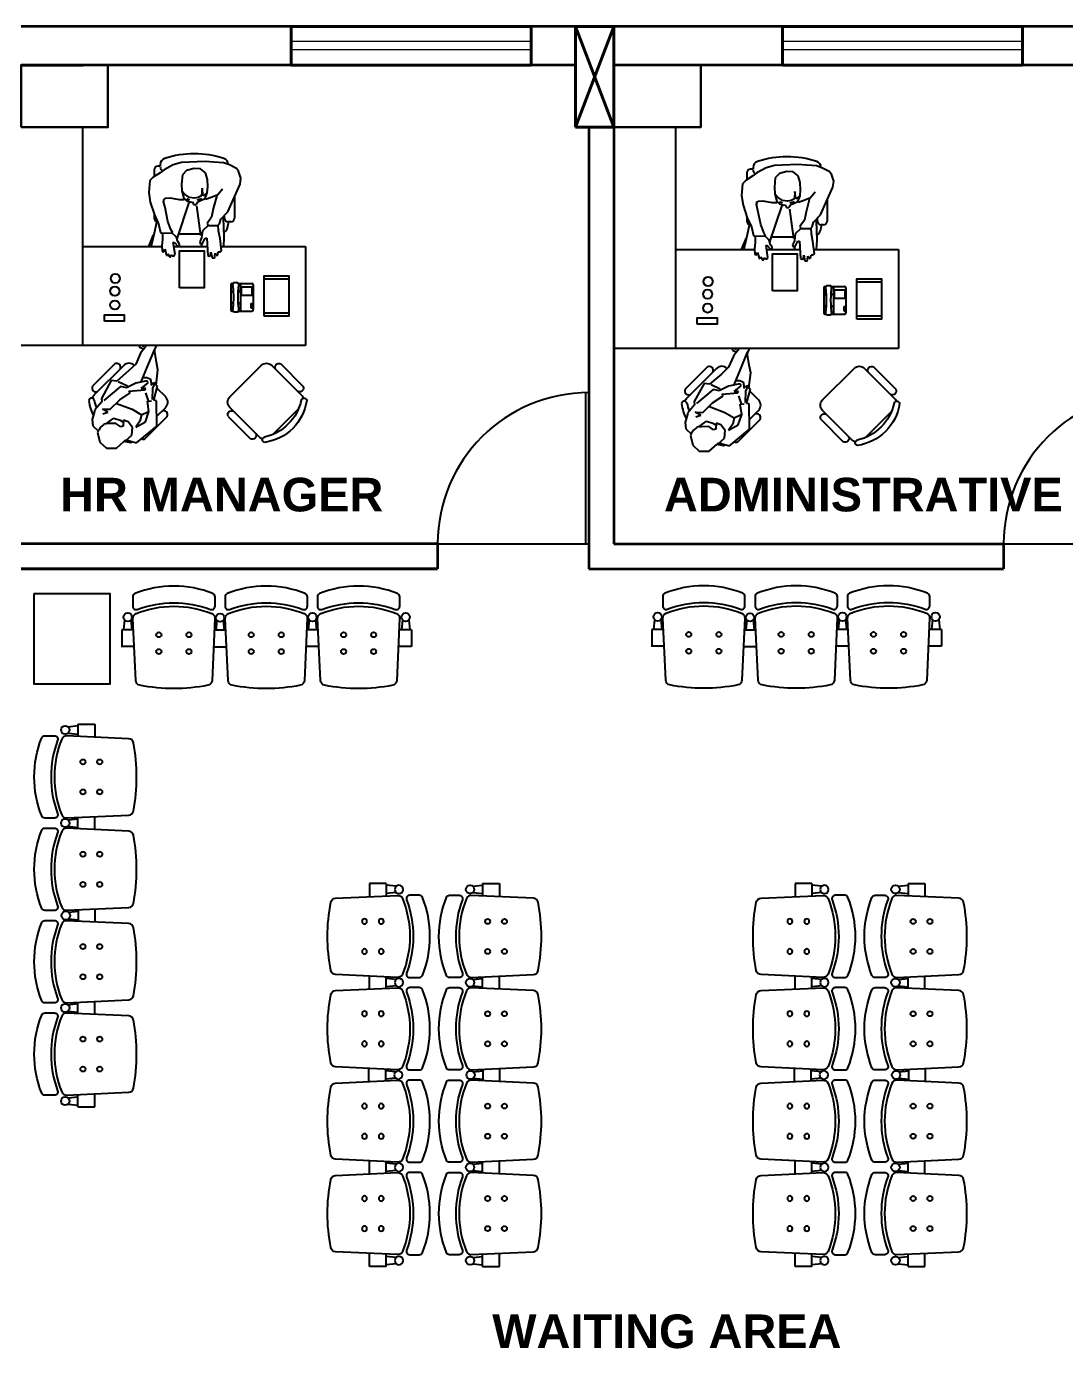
# Model space of a CAD drawing. Header units: inches. Extents: x -17070 to 527, y 504 to 2398.
# Drawn here: x -10631.91 to -10625.73, y 534.16 to 542.03 of the extents above; entities that cross this region are included whole.
import ezdxf

# ---------------------------------------------------------------- set-up
doc = ezdxf.new("R2010")
doc.units = ezdxf.units.IN
for name, color, linetype, lineweight in [('COL', 5, 'Continuous', 40), ('ELE-1', 105, 'Continuous', 40), ('section', 1, 'Continuous', 35), ('wall', 7, 'Continuous', 30), ('WIN', 4, 'Continuous', 20)]:
    doc.layers.add(name, color=color, linetype=linetype, lineweight=lineweight)
doc.layers.add('DOOR', color=5, linetype='Continuous')
doc.layers.add('elevation', color=7, linetype='Continuous')
doc.styles.add('ROMANC', font='arialbd.ttf', dxfattribs={"height": 0.35})

# ---------------------------------------------------------------- blocks, each defined once
blk = doc.blocks.new('sedia-07')
for p, q in [((7.63, 11.71), (-7.25, 11.71)), ((-14.81, -6.17), (-14.81, 6.58)), ((-11.81, 8.71), (-11.81, -8.29)), ((12.19, -8.29), (12.19, 8.71)), ((15.19, -6.17), (15.19, 6.58)), ((-8.81, -11.29), (9.19, -11.29))]:
    blk.add_line(p, q)
for centre, radius, start, end in [((-10.93, 11.05), 1.1, 143.3099, 302.0274), ((0.19, -4.29), 20, 53.1301, 126.8699), ((0.19, -6.47), 19.64, 57.5758, 122.4242), ((11.31, 11.05), 1.1, 237.9726, 36.6901), ((-13.31, 6.15), 1.56, 16.2602, 163.7398), ((-8.81, 8.71), 3, 152.4156, 180), ((9.19, 8.71), 3, 0, 27.5844), ((13.69, 6.15), 1.56, 16.2602, 163.7398), ((-13.31, -5.73), 1.56, 196.2602, 343.7398), ((-8.81, -8.29), 3, 180, 270), ((9.19, -8.29), 3, 270, 0), ((13.69, -5.73), 1.56, 196.2602, 343.7398)]:
    blk.add_arc(centre, radius, start, end)
blk = doc.blocks.new('S4-PROTO')
for p, q in [((-2.264, 0.1588), (-2.2702, 0.1)), ((-2.226, 0.1588), (-2.2198, 0.1)), ((-1.709, 0.1588), (-1.7152, 0.1)), ((-1.671, 0.1588), (-1.6648, 0.1)), ((-0.609, 0.1588), (-0.6152, 0.1)), ((-0.571, 0.1588), (-0.5648, 0.1)), ((-0.054, 0.1588), (-0.0602, 0.1)), ((-0.016, 0.1588), (-0.0098, 0.1)), ((-2.28, 0.1), (-2.206, 0.1)), ((-2.28, 0.1), (-2.28, 0)), ((-1.724, 0.1), (-1.656, 0.1)), ((-1.174, 0.0966), (-1.106, 0.0966)), ((-1.159, 0.1554), (-1.1652, 0.0966)), ((-1.121, 0.1554), (-1.1148, 0.0966)), ((-0.624, 0.1), (-0.556, 0.1)), ((0, 0.1), (-0.074, 0.1)), ((0, 0.1), (0, 0)), ((-2.28, 0), (-2.2014, 0)), ((-1.7286, 0), (-1.6514, 0)), ((-0.6286, 0), (-0.5514, 0)), ((0, 0), (-0.0786, 0)), ((-1.1786, -0.0034), (-1.1014, -0.0034))]:
    blk.add_line(p, q)
for points in [[(-1.72, 0.2718), (-1.72, 0.2395, -0.522832), (-1.747, 0.2208, 0.18), (-2.183, 0.2208, -0.522832), (-2.21, 0.2395), (-2.21, 0.2966, -0.306573), (-2.1974, 0.3152, -0.192782), (-1.7326, 0.3152, -0.306573), (-1.72, 0.2966), (-1.72, 0.2537)], [(-1.17, 0.2718), (-1.17, 0.2395, -0.522832), (-1.197, 0.2208, 0.18), (-1.633, 0.2208, -0.522832), (-1.66, 0.2395), (-1.66, 0.2966, -0.306573), (-1.6474, 0.3152, -0.192782), (-1.1826, 0.3152, -0.306573), (-1.17, 0.2966), (-1.17, 0.2537)], [(-0.62, 0.2718), (-0.62, 0.2395, -0.522832), (-0.647, 0.2208, 0.18), (-1.083, 0.2208, -0.522832), (-1.11, 0.2395), (-1.11, 0.2966, -0.306573), (-1.0974, 0.3152, -0.192782), (-0.6326, 0.3152, -0.306573), (-0.62, 0.2966), (-0.62, 0.2537)], [(-0.07, 0.2718), (-0.07, 0.2395, -0.522832), (-0.097, 0.2208, 0.18), (-0.533, 0.2208, -0.522832), (-0.56, 0.2395), (-0.56, 0.2966, -0.306573), (-0.5474, 0.3152, -0.192782), (-0.0826, 0.3152, -0.306573), (-0.07, 0.2966), (-0.07, 0.2537)]]:
    blk.add_lwpolyline(points, format="xyb")
for points in [[(-2.1922, -0.2025, 0.346546), (-2.1679, -0.2306, 0.095695), (-1.7621, -0.2306, 0.346546), (-1.7378, -0.2025), (-1.721, 0.1673, 0.318973), (-1.7398, 0.1965, 0.193005), (-2.1902, 0.1965, 0.318973), (-2.209, 0.1673)], [(-1.6422, -0.2025, 0.346546), (-1.6179, -0.2306, 0.095695), (-1.2121, -0.2306, 0.346546), (-1.1878, -0.2025), (-1.171, 0.1673, 0.318973), (-1.1898, 0.1965, 0.193005), (-1.6402, 0.1965, 0.318973), (-1.659, 0.1673)], [(-1.0922, -0.2025, 0.346546), (-1.0679, -0.2306, 0.095695), (-0.6621, -0.2306, 0.346546), (-0.6378, -0.2025), (-0.621, 0.1673, 0.318973), (-0.6398, 0.1965, 0.193005), (-1.0902, 0.1965, 0.318973), (-1.109, 0.1673)], [(-0.5422, -0.2025, 0.346546), (-0.5179, -0.2306, 0.095695), (-0.1121, -0.2306, 0.346546), (-0.0878, -0.2025), (-0.071, 0.1673, 0.318973), (-0.0898, 0.1965, 0.193005), (-0.5402, 0.1965, 0.318973), (-0.559, 0.1673)]]:
    blk.add_lwpolyline(points, format="xyb", close=True)
for centre, radius in [((-2.245, 0.175), 0.025), ((-1.69, 0.175), 0.025), ((-1.14, 0.1716), 0.025), ((-0.59, 0.175), 0.025), ((-0.035, 0.175), 0.025), ((-2.0546, 0.07), 0.015), ((-1.8754, 0.07), 0.015), ((-1.5046, 0.07), 0.015), ((-1.3254, 0.07), 0.015), ((-0.9546, 0.07), 0.015), ((-0.7754, 0.07), 0.015), ((-0.4046, 0.07), 0.015), ((-0.2254, 0.07), 0.015), ((-2.0546, -0.03), 0.015), ((-1.8754, -0.03), 0.015), ((-1.5046, -0.03), 0.015), ((-1.3254, -0.03), 0.015), ((-0.9546, -0.03), 0.015), ((-0.7754, -0.03), 0.015), ((-0.4046, -0.03), 0.015), ((-0.2254, -0.03), 0.015)]:
    blk.add_circle(centre, radius)

msp = doc.modelspace()

# ---------------------------------------------------------------- linework, layer by layer
for p, q in [((-10631.93833, 541.80297), (-10631.57021, 541.80297)), ((-10631.57021, 540.33921), (-10631.57021, 541.43297)), ((-10628.40833, 541.43297), (-10628.40833, 540.11559)), ((-10628.04021, 540.32124), (-10628.04021, 541.43297)), ((-10631.11146, 541.16179), (-10631.15178, 541.1359)), ((-10631.14687, 541.17903), (-10631.14687, 541.13905)), ((-10631.11006, 541.20111), (-10631.12478, 541.20111)), ((-10631.08692, 541.17976), (-10631.11146, 541.16179)), ((-10631.11006, 541.21181), (-10631.11006, 541.20111)), ((-10631.03258, 541.20832), (-10631.08692, 541.17976)), ((-10630.9835, 541.2232), (-10631.03258, 541.20832)), ((-10630.84326, 541.22924), (-10630.9835, 541.2232)), ((-10630.9537, 541.17625), (-10630.97824, 541.14993)), ((-10630.90812, 541.18677), (-10630.9537, 541.17625)), ((-10630.87131, 541.18502), (-10630.90812, 541.18677)), ((-10630.84151, 541.16221), (-10630.87131, 541.18502)), ((-10630.79067, 541.22496), (-10630.84326, 541.22924)), ((-10630.82924, 541.12186), (-10630.84151, 541.16221)), ((-10630.73283, 541.22011), (-10630.79067, 541.22496)), ((-10630.69723, 541.20814), (-10630.73283, 541.22011)), ((-10630.70512, 541.21181), (-10630.70512, 541.2108)), ((-10630.65633, 541.18711), (-10630.69723, 541.20814)), ((-10630.64393, 541.17227), (-10630.65633, 541.18711)), ((-10630.62941, 541.12888), (-10630.64393, 541.17227)), ((-10627.61687, 541.16106), (-10627.61687, 541.12108)), ((-10627.58006, 541.18314), (-10627.59478, 541.18314)), ((-10627.55692, 541.16179), (-10627.58146, 541.14382)), ((-10627.58006, 541.19384), (-10627.58006, 541.18314)), ((-10627.50258, 541.19034), (-10627.55692, 541.16179)), ((-10627.4535, 541.20523), (-10627.50258, 541.19034)), ((-10627.31326, 541.21126), (-10627.4535, 541.20523)), ((-10627.4237, 541.15828), (-10627.44824, 541.13196)), ((-10627.37812, 541.1688), (-10627.4237, 541.15828)), ((-10627.34131, 541.16705), (-10627.37812, 541.1688)), ((-10627.31151, 541.14424), (-10627.34131, 541.16705)), ((-10627.26067, 541.20699), (-10627.31326, 541.21126)), ((-10627.20283, 541.20214), (-10627.26067, 541.20699)), ((-10627.16723, 541.19017), (-10627.20283, 541.20214)), ((-10627.17512, 541.19384), (-10627.17512, 541.19282)), ((-10627.12633, 541.16914), (-10627.16723, 541.19017)), ((-10627.11393, 541.1543), (-10627.12633, 541.16914)), ((-10631.17281, 541.11484), (-10631.17807, 541.04467)), ((-10631.15178, 541.1359), (-10631.17281, 541.11484)), ((-10630.97824, 541.14993), (-10630.9835, 541.09379)), ((-10630.9835, 541.09379), (-10630.98094, 541.05421)), ((-10630.83027, 541.04178), (-10630.82749, 541.078)), ((-10630.82749, 541.078), (-10630.82924, 541.12186)), ((-10630.70829, 540.92888), (-10630.63466, 541.09379)), ((-10630.63466, 541.09379), (-10630.62941, 541.12888)), ((-10627.64281, 541.09687), (-10627.64807, 541.0267)), ((-10627.62178, 541.11792), (-10627.64281, 541.09687)), ((-10627.58146, 541.14382), (-10627.62178, 541.11792)), ((-10627.44824, 541.13196), (-10627.4535, 541.07582)), ((-10627.29924, 541.10389), (-10627.31151, 541.14424)), ((-10627.29749, 541.06003), (-10627.29924, 541.10389)), ((-10627.09941, 541.11091), (-10627.11393, 541.1543)), ((-10627.10466, 541.07582), (-10627.09941, 541.11091)), ((-10631.17807, 541.04467), (-10631.1693, 540.98677)), ((-10631.09042, 540.99028), (-10631.08692, 541.00607)), ((-10631.08797, 540.98046), (-10631.08797, 541.00133)), ((-10631.08692, 541.00607), (-10631.07815, 541.01133)), ((-10631.07815, 541.01133), (-10631.05186, 541.01309)), ((-10631.05186, 541.01309), (-10630.99752, 541.00256)), ((-10630.99752, 541.00256), (-10630.96772, 541.00256)), ((-10630.96099, 541.03174), (-10630.98094, 541.05421)), ((-10630.98094, 541.05421), (-10630.96947, 541.00782)), ((-10630.96947, 541.00782), (-10630.95194, 540.99554)), ((-10630.93581, 541.01554), (-10630.96099, 541.03174)), ((-10630.93527, 540.99808), (-10630.95253, 541.00672)), ((-10630.90524, 541.01014), (-10630.93581, 541.01554)), ((-10630.88365, 541.01374), (-10630.90524, 541.01014)), ((-10630.86333, 541.00672), (-10630.89067, 540.99952)), ((-10630.86396, 541.02542), (-10630.88365, 541.01374)), ((-10630.86956, 540.9973), (-10630.84326, 541.00782)), ((-10630.86104, 541.06914), (-10630.86396, 541.02542)), ((-10630.85488, 541.02454), (-10630.86104, 541.06914)), ((-10630.83027, 541.04178), (-10630.85488, 541.02454)), ((-10630.84326, 541.00782), (-10630.83027, 541.04178)), ((-10630.83976, 541.00432), (-10630.80119, 541.01835)), ((-10630.80119, 541.01835), (-10630.76789, 541.03239)), ((-10630.77314, 541.02712), (-10630.79418, 540.94642)), ((-10630.76789, 541.03239), (-10630.73984, 541.06572)), ((-10630.73984, 541.06572), (-10630.73984, 541.06572)), ((-10630.73984, 541.06572), (-10630.73984, 541.06572)), ((-10630.73984, 541.06572), (-10630.73984, 541.06572)), ((-10630.66831, 541.01843), (-10630.66831, 540.89189)), ((-10627.64807, 541.0267), (-10627.6393, 540.9688)), ((-10627.4535, 541.07582), (-10627.45094, 541.03624)), ((-10627.43099, 541.01377), (-10627.45094, 541.03624)), ((-10627.45094, 541.03624), (-10627.43947, 540.98985)), ((-10627.40581, 540.99757), (-10627.43099, 541.01377)), ((-10627.33396, 541.00744), (-10627.35365, 540.99577)), ((-10627.33104, 541.05117), (-10627.33396, 541.00744)), ((-10627.32488, 541.00657), (-10627.33104, 541.05117)), ((-10627.30027, 541.02381), (-10627.32488, 541.00657)), ((-10627.31326, 540.98985), (-10627.30027, 541.02381)), ((-10627.30976, 540.98634), (-10627.27119, 541.00038)), ((-10627.30027, 541.02381), (-10627.29749, 541.06003)), ((-10627.27119, 541.00038), (-10627.23789, 541.01441)), ((-10627.24314, 541.00915), (-10627.26418, 540.92845)), ((-10627.23789, 541.01441), (-10627.20984, 541.04775)), ((-10627.20984, 541.04775), (-10627.20984, 541.04775)), ((-10627.20984, 541.04775), (-10627.20984, 541.04775)), ((-10627.20984, 541.04775), (-10627.20984, 541.04775)), ((-10627.17829, 540.9109), (-10627.10466, 541.07582)), ((-10627.13831, 541.00045), (-10627.13831, 540.87392)), ((-10631.1693, 540.98677), (-10631.14476, 540.91133)), ((-10631.08166, 540.95519), (-10631.09042, 540.99028)), ((-10631.06413, 540.87098), (-10631.08166, 540.95519)), ((-10630.93967, 540.98502), (-10631.01154, 540.76922)), ((-10630.95194, 540.99554), (-10630.92565, 540.98677)), ((-10630.92565, 540.98677), (-10630.91864, 540.98853)), ((-10630.91864, 540.98853), (-10630.91163, 540.97274)), ((-10630.91163, 540.97274), (-10630.90111, 540.97098)), ((-10630.90111, 540.97098), (-10630.89059, 540.978)), ((-10630.8941, 540.96396), (-10630.86956, 540.78852)), ((-10630.89059, 540.978), (-10630.88708, 540.98853)), ((-10630.88708, 540.98853), (-10630.86956, 540.9973)), ((-10630.79418, 540.94642), (-10630.8047, 540.8973)), ((-10630.75036, 540.88501), (-10630.70829, 540.92888)), ((-10627.6393, 540.9688), (-10627.61476, 540.89336)), ((-10627.56042, 540.97231), (-10627.55692, 540.9881)), ((-10627.55166, 540.93722), (-10627.56042, 540.97231)), ((-10627.55797, 540.96249), (-10627.55797, 540.98336)), ((-10627.55692, 540.9881), (-10627.54815, 540.99336)), ((-10627.53413, 540.85301), (-10627.55166, 540.93722)), ((-10627.54815, 540.99336), (-10627.52186, 540.99512)), ((-10627.52186, 540.99512), (-10627.46752, 540.98459)), ((-10627.40967, 540.96705), (-10627.48154, 540.75125)), ((-10627.46752, 540.98459), (-10627.43772, 540.98459)), ((-10627.43947, 540.98985), (-10627.42194, 540.97757)), ((-10627.40527, 540.98011), (-10627.42253, 540.98875)), ((-10627.42194, 540.97757), (-10627.39565, 540.9688)), ((-10627.37524, 540.99217), (-10627.40581, 540.99757)), ((-10627.39565, 540.9688), (-10627.38864, 540.97055)), ((-10627.38864, 540.97055), (-10627.38163, 540.95476)), ((-10627.38163, 540.95476), (-10627.37111, 540.95301)), ((-10627.35365, 540.99577), (-10627.37524, 540.99217)), ((-10627.37111, 540.95301), (-10627.36059, 540.96003)), ((-10627.3641, 540.94599), (-10627.33956, 540.77055)), ((-10627.33333, 540.98875), (-10627.36067, 540.98155)), ((-10627.36059, 540.96003), (-10627.35708, 540.97055)), ((-10627.35708, 540.97055), (-10627.33956, 540.97933)), ((-10627.33956, 540.97933), (-10627.31326, 540.98985)), ((-10627.26418, 540.92845), (-10627.2747, 540.87932)), ((-10631.14687, 540.9178), (-10631.14687, 540.89189)), ((-10631.14476, 540.91133), (-10631.12022, 540.85694)), ((-10631.14476, 540.80431), (-10631.13074, 540.86747)), ((-10631.12022, 540.85694), (-10631.10795, 540.80607)), ((-10631.0466, 540.82361), (-10631.06413, 540.87098)), ((-10630.82573, 540.84817), (-10630.85904, 540.81659)), ((-10630.8047, 540.8973), (-10630.83099, 540.86045)), ((-10630.83099, 540.86045), (-10630.82573, 540.84817)), ((-10630.82573, 540.84817), (-10630.76789, 540.84817)), ((-10630.76789, 540.84817), (-10630.75737, 540.8587)), ((-10630.76263, 540.81659), (-10630.76503, 540.85103)), ((-10630.75737, 540.8587), (-10630.75036, 540.88501)), ((-10630.72932, 540.778), (-10630.73283, 540.89379)), ((-10630.72721, 540.89189), (-10630.72721, 540.90915)), ((-10630.70512, 540.8698), (-10630.70512, 540.85508)), ((-10630.6904, 540.8698), (-10630.70512, 540.8698)), ((-10627.61687, 540.89983), (-10627.61687, 540.87392)), ((-10627.61476, 540.89336), (-10627.59022, 540.83897)), ((-10627.61476, 540.78634), (-10627.60074, 540.8495)), ((-10627.5166, 540.80564), (-10627.53413, 540.85301)), ((-10627.2747, 540.87932), (-10627.30099, 540.84248)), ((-10627.30099, 540.84248), (-10627.29573, 540.8302)), ((-10627.23789, 540.8302), (-10627.22737, 540.84073)), ((-10627.22737, 540.84073), (-10627.22036, 540.86704)), ((-10627.22036, 540.86704), (-10627.17829, 540.9109)), ((-10627.19932, 540.76002), (-10627.20283, 540.87582)), ((-10627.19721, 540.87392), (-10627.19721, 540.89118)), ((-10627.17512, 540.85183), (-10627.17512, 540.83711)), ((-10627.1604, 540.85183), (-10627.17512, 540.85183)), ((-10631.15178, 540.79203), (-10631.18029, 540.72256)), ((-10631.16054, 540.73589), (-10631.14476, 540.80431)), ((-10631.10795, 540.80607), (-10631.09743, 540.80256)), ((-10631.09743, 540.76396), (-10631.10094, 540.72712)), ((-10631.09743, 540.80256), (-10631.03608, 540.80431)), ((-10631.09702, 540.80257), (-10631.09743, 540.76396)), ((-10631.03608, 540.80431), (-10631.0466, 540.82361)), ((-10631.01329, 540.778), (-10631.04101, 540.80417)), ((-10631.00628, 540.75168), (-10631.01329, 540.778)), ((-10630.87063, 540.79618), (-10631.00256, 540.79618)), ((-10630.8643, 540.77449), (-10630.87481, 540.74992)), ((-10630.85904, 540.81659), (-10630.8643, 540.77449)), ((-10630.86079, 540.73764), (-10630.84326, 540.77273)), ((-10630.84326, 540.77273), (-10630.83274, 540.77273)), ((-10630.83274, 540.77273), (-10630.82749, 540.66922)), ((-10630.75386, 540.77098), (-10630.76263, 540.81659)), ((-10630.7451, 540.69729), (-10630.75386, 540.77098)), ((-10630.73229, 540.72256), (-10630.72932, 540.778)), ((-10627.62178, 540.77406), (-10627.65029, 540.70458)), ((-10627.63054, 540.71792), (-10627.61476, 540.78634)), ((-10627.59022, 540.83897), (-10627.57795, 540.78809)), ((-10627.57795, 540.78809), (-10627.56743, 540.78459)), ((-10627.56743, 540.78459), (-10627.50608, 540.78634)), ((-10627.56702, 540.7846), (-10627.56743, 540.74599)), ((-10627.50608, 540.78634), (-10627.5166, 540.80564)), ((-10627.48329, 540.76002), (-10627.51101, 540.7862)), ((-10627.34063, 540.77821), (-10627.47256, 540.77821)), ((-10627.32904, 540.79862), (-10627.3343, 540.75652)), ((-10627.29573, 540.8302), (-10627.32904, 540.79862)), ((-10627.29573, 540.8302), (-10627.23789, 540.8302)), ((-10627.23263, 540.79862), (-10627.23503, 540.83306)), ((-10627.22386, 540.75301), (-10627.23263, 540.79862)), ((-10631.57021, 540.13356), (-10631.57021, 540.72256)), ((-10631.57021, 540.72256), (-10631.1007, 540.72256)), ((-10631.16221, 540.72256), (-10631.16054, 540.73589)), ((-10631.10094, 540.72712), (-10631.09919, 540.69378)), ((-10631.09919, 540.69378), (-10631.08867, 540.69027)), ((-10631.08867, 540.69027), (-10631.08341, 540.70606)), ((-10631.08341, 540.70606), (-10631.07289, 540.67098)), ((-10631.03258, 540.74642), (-10631.02732, 540.74817)), ((-10631.02206, 540.67624), (-10631.03258, 540.74642)), ((-10631.029, 540.72256), (-10630.83019, 540.72256)), ((-10631.02732, 540.74817), (-10631.00278, 540.72185)), ((-10630.99577, 540.73589), (-10631.00628, 540.75168)), ((-10631.00278, 540.72185), (-10630.99577, 540.72536)), ((-10630.99577, 540.72536), (-10630.99577, 540.73589)), ((-10630.87481, 540.74992), (-10630.86956, 540.73764)), ((-10630.86956, 540.73764), (-10630.86079, 540.73764)), ((-10630.8643, 540.73589), (-10630.86388, 540.72256)), ((-10630.80996, 540.66747), (-10630.8082, 540.68852)), ((-10630.8082, 540.68852), (-10630.80119, 540.65519)), ((-10630.78542, 540.6622), (-10630.78366, 540.68326)), ((-10630.78366, 540.68326), (-10630.77665, 540.67098)), ((-10630.76789, 540.67098), (-10630.76438, 540.69203)), ((-10630.76438, 540.69203), (-10630.75562, 540.69027)), ((-10630.75562, 540.69027), (-10630.7451, 540.69729)), ((-10630.7481, 540.72256), (-10630.24497, 540.72256)), ((-10630.24497, 540.72256), (-10630.24497, 540.13356)), ((-10628.04021, 540.11559), (-10628.04021, 540.70458)), ((-10628.04021, 540.70458), (-10627.5707, 540.70458)), ((-10627.63221, 540.70458), (-10627.63054, 540.71792)), ((-10627.56743, 540.74599), (-10627.57094, 540.70915)), ((-10627.57094, 540.70915), (-10627.56919, 540.67581)), ((-10627.55867, 540.6723), (-10627.55341, 540.68809)), ((-10627.55341, 540.68809), (-10627.54289, 540.653)), ((-10627.50258, 540.72844), (-10627.49732, 540.7302)), ((-10627.49206, 540.65827), (-10627.50258, 540.72844)), ((-10627.499, 540.70458), (-10627.30019, 540.70458)), ((-10627.49732, 540.7302), (-10627.47278, 540.70388)), ((-10627.47628, 540.73371), (-10627.48329, 540.76002)), ((-10627.46577, 540.71792), (-10627.47628, 540.73371)), ((-10627.47278, 540.70388), (-10627.46577, 540.70739)), ((-10627.46577, 540.70739), (-10627.46577, 540.71792)), ((-10627.3343, 540.75652), (-10627.34481, 540.73195)), ((-10627.34481, 540.73195), (-10627.33956, 540.71967)), ((-10627.33956, 540.71967), (-10627.33079, 540.71967)), ((-10627.3343, 540.71792), (-10627.33388, 540.70458)), ((-10627.33079, 540.71967), (-10627.31326, 540.75476)), ((-10627.31326, 540.75476), (-10627.30274, 540.75476)), ((-10627.30274, 540.75476), (-10627.29749, 540.65125)), ((-10627.2151, 540.67932), (-10627.22386, 540.75301)), ((-10627.2181, 540.70458), (-10626.71497, 540.70458)), ((-10627.20229, 540.70458), (-10627.19932, 540.76002)), ((-10626.71497, 540.70458), (-10626.71497, 540.11559)), ((-10631.07289, 540.67098), (-10631.06764, 540.66922)), ((-10631.06764, 540.66922), (-10631.06413, 540.67975)), ((-10631.06413, 540.67975), (-10631.05536, 540.66045)), ((-10631.05536, 540.66045), (-10631.0466, 540.66045)), ((-10631.0466, 540.66045), (-10631.04485, 540.67273)), ((-10631.04485, 540.67273), (-10631.03258, 540.66396)), ((-10631.03258, 540.66396), (-10631.02206, 540.67624)), ((-10630.82749, 540.66922), (-10630.81872, 540.66571)), ((-10630.81872, 540.66571), (-10630.80996, 540.66747)), ((-10630.80119, 540.65519), (-10630.78717, 540.65343)), ((-10630.78717, 540.65343), (-10630.78542, 540.6622)), ((-10630.77665, 540.67098), (-10630.76789, 540.67098)), ((-10627.56919, 540.67581), (-10627.55867, 540.6723)), ((-10627.54289, 540.653), (-10627.53764, 540.65125)), ((-10627.53764, 540.65125), (-10627.53413, 540.66178)), ((-10627.53413, 540.66178), (-10627.52536, 540.64248)), ((-10627.52536, 540.64248), (-10627.5166, 540.64248)), ((-10627.5166, 540.64248), (-10627.51485, 540.65476)), ((-10627.51485, 540.65476), (-10627.50258, 540.64599)), ((-10627.50258, 540.64599), (-10627.49206, 540.65827)), ((-10627.29749, 540.65125), (-10627.28872, 540.64774)), ((-10627.28872, 540.64774), (-10627.27996, 540.6495)), ((-10627.27996, 540.6495), (-10627.2782, 540.67055)), ((-10627.2782, 540.67055), (-10627.27119, 540.63721)), ((-10627.27119, 540.63721), (-10627.25717, 540.63546)), ((-10627.25717, 540.63546), (-10627.25542, 540.64423)), ((-10627.25542, 540.64423), (-10627.25366, 540.66529)), ((-10627.25366, 540.66529), (-10627.24665, 540.653)), ((-10627.24665, 540.653), (-10627.23789, 540.653)), ((-10627.23789, 540.653), (-10627.23438, 540.67406)), ((-10627.23438, 540.67406), (-10627.22562, 540.6723)), ((-10627.22562, 540.6723), (-10627.2151, 540.67932)), ((-10630.68944, 540.49512), (-10630.68944, 540.34603)), ((-10630.68116, 540.5034), (-10630.67683, 540.5034)), ((-10630.6795, 540.45371), (-10630.67341, 540.45371)), ((-10630.64749, 540.45371), (-10630.6414, 540.45371)), ((-10630.64485, 540.5034), (-10630.5652, 540.5034)), ((-10630.63146, 540.49512), (-10630.63146, 540.34603)), ((-10630.62608, 540.48269), (-10630.5623, 540.48269)), ((-10630.62608, 540.433), (-10630.62608, 540.48269)), ((-10630.5623, 540.433), (-10630.5623, 540.48269)), ((-10630.55692, 540.49512), (-10630.55692, 540.34603)), ((-10627.15944, 540.47715), (-10627.15944, 540.32806)), ((-10627.15116, 540.48543), (-10627.14683, 540.48543)), ((-10627.11485, 540.48543), (-10627.0352, 540.48543)), ((-10627.10146, 540.47715), (-10627.10146, 540.32806)), ((-10627.09608, 540.46472), (-10627.0323, 540.46472)), ((-10627.09608, 540.41503), (-10627.09608, 540.46472)), ((-10627.0323, 540.41503), (-10627.0323, 540.46472)), ((-10627.02692, 540.47715), (-10627.02692, 540.32806)), ((-10630.6795, 540.38744), (-10630.67341, 540.38744)), ((-10630.64749, 540.38744), (-10630.6414, 540.38744)), ((-10630.62608, 540.433), (-10630.5623, 540.433)), ((-10630.57058, 540.3833), (-10630.5623, 540.3833)), ((-10630.57058, 540.3833), (-10630.57058, 540.35845)), ((-10630.5623, 540.3833), (-10630.5623, 540.35845)), ((-10627.1495, 540.43573), (-10627.14341, 540.43573)), ((-10627.1495, 540.36947), (-10627.14341, 540.36947)), ((-10627.11749, 540.43573), (-10627.1114, 540.43573)), ((-10627.11749, 540.36947), (-10627.1114, 540.36947)), ((-10627.09608, 540.41503), (-10627.0323, 540.41503)), ((-10630.68116, 540.33775), (-10630.67695, 540.33775)), ((-10630.64485, 540.33775), (-10630.5652, 540.33775)), ((-10630.57058, 540.35845), (-10630.5623, 540.35845)), ((-10627.15116, 540.31978), (-10627.14695, 540.31978)), ((-10627.11485, 540.31978), (-10627.0352, 540.31978)), ((-10627.04058, 540.36533), (-10627.0323, 540.36533)), ((-10627.04058, 540.36533), (-10627.04058, 540.34048)), ((-10627.04058, 540.34048), (-10627.0323, 540.34048)), ((-10627.0323, 540.36533), (-10627.0323, 540.34048)), ((-10630.24497, 540.13356), (-10631.93833, 540.13356)), ((-10631.23749, 540.13356), (-10631.22972, 540.12244)), ((-10631.21242, 540.12512), (-10631.21047, 540.13356)), ((-10631.20827, 540.11416), (-10631.19341, 540.13356)), ((-10631.14197, 540.11221), (-10631.12995, 540.13356)), ((-10631.22752, 540.08858), (-10631.25626, 540.02183)), ((-10631.22972, 540.12244), (-10631.20827, 540.11416)), ((-10631.20827, 540.11416), (-10631.22752, 540.08858)), ((-10631.18581, 540.00892), (-10631.14266, 540.1124)), ((-10631.14245, 540.09564), (-10631.14197, 540.11221)), ((-10631.13341, 540.03353), (-10631.14245, 540.09564)), ((-10626.71497, 540.11559), (-10628.40833, 540.11559)), ((-10627.69752, 540.07061), (-10627.72626, 540.00386)), ((-10627.70749, 540.11559), (-10627.69972, 540.10447)), ((-10627.69972, 540.10447), (-10627.67827, 540.09619)), ((-10627.67827, 540.09619), (-10627.69752, 540.07061)), ((-10627.68242, 540.10715), (-10627.68047, 540.11559)), ((-10627.67827, 540.09619), (-10627.66341, 540.11559)), ((-10627.65581, 539.99095), (-10627.61266, 540.09442)), ((-10627.61245, 540.07767), (-10627.61197, 540.09424)), ((-10627.60341, 540.01556), (-10627.61245, 540.07767)), ((-10627.61197, 540.09424), (-10627.59995, 540.11559)), ((-10631.38102, 540.02379), (-10631.51377, 539.89104)), ((-10631.32766, 540.01468), (-10631.50466, 539.83767)), ((-10631.2989, 539.98164), (-10631.36957, 539.92122)), ((-10631.25626, 540.02183), (-10631.2989, 539.98164)), ((-10631.26454, 540.01403), (-10631.26518, 540.01468)), ((-10631.22356, 539.91757), (-10631.18581, 540.00892)), ((-10631.13483, 539.89711), (-10631.12389, 539.98798)), ((-10631.12389, 539.98798), (-10631.13341, 540.03353)), ((-10627.85102, 540.00582), (-10627.98377, 539.87307)), ((-10627.79766, 539.99671), (-10627.97466, 539.8197)), ((-10627.72626, 540.00386), (-10627.7689, 539.96367)), ((-10627.73454, 539.99606), (-10627.73518, 539.99671)), ((-10627.69356, 539.8996), (-10627.65581, 539.99095)), ((-10627.59389, 539.97), (-10627.60341, 540.01556)), ((-10631.40199, 539.92537), (-10631.45997, 539.81867)), ((-10631.36957, 539.92122), (-10631.40199, 539.92537)), ((-10631.36006, 539.91903), (-10631.30594, 539.89321)), ((-10631.25573, 539.90832), (-10631.31203, 539.88128)), ((-10631.18895, 539.92293), (-10631.25573, 539.90832)), ((-10631.22282, 539.87738), (-10631.18164, 539.91124)), ((-10631.20748, 539.94388), (-10631.19091, 539.9434)), ((-10631.19091, 539.9434), (-10631.16946, 539.93511)), ((-10631.18164, 539.91124), (-10631.18895, 539.92293)), ((-10631.16946, 539.93511), (-10631.16433, 539.91392)), ((-10631.16433, 539.91392), (-10631.16481, 539.89736)), ((-10631.16481, 539.89736), (-10631.14775, 539.91343)), ((-10631.14142, 539.91197), (-10631.15579, 539.8786)), ((-10631.14775, 539.91343), (-10631.14142, 539.91197)), ((-10631.12605, 539.89175), (-10631.13483, 539.89711)), ((-10627.87199, 539.90739), (-10627.92997, 539.8007)), ((-10627.83957, 539.90325), (-10627.87199, 539.90739)), ((-10627.7689, 539.96367), (-10627.83957, 539.90325)), ((-10627.83006, 539.90106), (-10627.77594, 539.87524)), ((-10627.65895, 539.90496), (-10627.72573, 539.89034)), ((-10627.67748, 539.92591), (-10627.66091, 539.92542)), ((-10627.66091, 539.92542), (-10627.63946, 539.91714)), ((-10627.65164, 539.89327), (-10627.65895, 539.90496)), ((-10627.63946, 539.91714), (-10627.63433, 539.89595)), ((-10627.60483, 539.87914), (-10627.59389, 539.97)), ((-10631.45997, 539.81867), (-10631.45801, 539.79821)), ((-10631.34689, 539.88931), (-10631.44631, 539.80551)), ((-10631.35174, 539.81039), (-10631.28862, 539.85253)), ((-10631.31203, 539.88128), (-10631.34689, 539.88931)), ((-10631.29667, 539.86106), (-10631.20137, 539.8691)), ((-10631.28862, 539.85253), (-10631.29667, 539.86106)), ((-10631.19601, 539.87787), (-10631.22282, 539.87738)), ((-10631.20137, 539.8691), (-10631.19601, 539.87787)), ((-10631.17965, 539.80406), (-10631.19551, 539.85107)), ((-10631.15579, 539.8786), (-10631.15772, 539.81234)), ((-10631.14894, 539.80698), (-10631.12605, 539.89175)), ((-10631.07777, 539.82726), (-10631.1295, 539.87899)), ((-10627.81689, 539.87134), (-10627.91631, 539.78754)), ((-10627.82174, 539.79242), (-10627.75862, 539.83456)), ((-10627.78203, 539.8633), (-10627.81689, 539.87134)), ((-10627.72573, 539.89034), (-10627.78203, 539.8633)), ((-10627.76667, 539.84309), (-10627.67137, 539.85113)), ((-10627.75862, 539.83456), (-10627.76667, 539.84309)), ((-10627.69282, 539.85941), (-10627.65164, 539.89327)), ((-10627.66601, 539.8599), (-10627.69282, 539.85941)), ((-10627.67137, 539.85113), (-10627.66601, 539.8599)), ((-10627.64965, 539.78609), (-10627.66551, 539.8331)), ((-10627.63433, 539.89595), (-10627.63481, 539.87938)), ((-10627.63481, 539.87938), (-10627.61775, 539.89546)), ((-10627.62579, 539.86063), (-10627.62772, 539.79437)), ((-10627.61142, 539.894), (-10627.62579, 539.86063)), ((-10627.61894, 539.78901), (-10627.59605, 539.87378)), ((-10627.61775, 539.89546), (-10627.61142, 539.894)), ((-10627.59605, 539.87378), (-10627.60483, 539.87914)), ((-10627.54777, 539.80929), (-10627.5995, 539.86102)), ((-10631.49895, 539.74833), (-10631.51526, 539.69206)), ((-10631.45801, 539.79821), (-10631.49895, 539.75095)), ((-10631.42216, 539.73658), (-10631.45483, 539.75412)), ((-10631.45483, 539.75412), (-10631.40827, 539.75339)), ((-10631.40827, 539.75339), (-10631.35174, 539.81039)), ((-10631.37026, 539.78798), (-10631.27811, 539.75339)), ((-10631.27811, 539.75339), (-10631.22228, 539.7205)), ((-10631.22228, 539.7205), (-10631.18085, 539.74097)), ((-10631.19862, 539.67836), (-10631.17768, 539.74024)), ((-10631.18672, 539.80235), (-10631.16307, 539.80357)), ((-10631.17768, 539.74024), (-10631.18672, 539.80235)), ((-10631.13309, 539.80333), (-10631.14894, 539.80698)), ((-10631.13109, 539.65279), (-10631.13309, 539.80333)), ((-10631.13186, 539.71069), (-10631.07777, 539.76479)), ((-10627.92801, 539.78024), (-10627.96895, 539.73298)), ((-10627.92997, 539.8007), (-10627.92801, 539.78024)), ((-10627.87827, 539.73541), (-10627.82174, 539.79242)), ((-10627.84026, 539.77001), (-10627.74811, 539.73542)), ((-10627.65672, 539.78438), (-10627.63307, 539.7856)), ((-10627.64768, 539.72226), (-10627.65672, 539.78438)), ((-10627.60309, 539.78536), (-10627.61894, 539.78901)), ((-10627.60109, 539.63481), (-10627.60309, 539.78536)), ((-10627.60186, 539.69272), (-10627.54777, 539.74682)), ((-10631.51526, 539.69206), (-10631.51062, 539.6543)), ((-10631.44529, 539.66259), (-10631.46552, 539.64724)), ((-10631.45116, 539.72659), (-10631.42216, 539.73658)), ((-10631.41458, 539.66813), (-10631.44529, 539.6652)), ((-10631.43116, 539.66861), (-10631.3868, 539.70174)), ((-10631.37436, 539.66886), (-10631.41458, 539.66813)), ((-10631.3868, 539.70174), (-10631.34951, 539.68981)), ((-10631.34559, 539.64888), (-10631.37436, 539.66886)), ((-10631.34951, 539.68981), (-10631.33195, 539.67909)), ((-10631.32976, 539.68859), (-10631.33146, 539.65229)), ((-10631.30197, 539.67885), (-10631.32976, 539.68859)), ((-10631.27612, 539.64621), (-10631.30197, 539.67885)), ((-10631.23104, 539.6825), (-10631.25565, 539.64815)), ((-10631.25565, 539.64815), (-10631.19862, 539.67836)), ((-10631.22228, 539.7205), (-10631.23104, 539.6825)), ((-10631.06866, 539.71143), (-10631.20141, 539.57867)), ((-10627.96895, 539.73036), (-10627.98526, 539.67409)), ((-10627.98526, 539.67409), (-10627.98062, 539.63633)), ((-10627.89216, 539.71861), (-10627.92483, 539.73614)), ((-10627.92483, 539.73614), (-10627.87827, 539.73541)), ((-10627.92116, 539.70862), (-10627.89216, 539.71861)), ((-10627.90116, 539.65064), (-10627.8568, 539.68377)), ((-10627.8568, 539.68377), (-10627.81951, 539.67184)), ((-10627.81951, 539.67184), (-10627.80195, 539.66112)), ((-10627.79976, 539.67062), (-10627.80146, 539.63432)), ((-10627.77197, 539.66088), (-10627.79976, 539.67062)), ((-10627.74612, 539.62823), (-10627.77197, 539.66088)), ((-10627.74811, 539.73542), (-10627.69228, 539.70253)), ((-10627.70104, 539.66453), (-10627.72565, 539.63018)), ((-10627.72565, 539.63018), (-10627.66862, 539.66039)), ((-10627.69228, 539.70253), (-10627.70104, 539.66453)), ((-10627.69228, 539.70253), (-10627.65085, 539.723)), ((-10627.53866, 539.69346), (-10627.67141, 539.5607)), ((-10627.66862, 539.66039), (-10627.64768, 539.72226)), ((-10631.51062, 539.6543), (-10631.4777, 539.62337)), ((-10631.4777, 539.62337), (-10631.48306, 539.6146)), ((-10631.48306, 539.6146), (-10631.46939, 539.55808)), ((-10631.46552, 539.64724), (-10631.47624, 539.6297)), ((-10631.33146, 539.65229), (-10631.34559, 539.64888)), ((-10631.31802, 539.56582), (-10631.28001, 539.60041)), ((-10631.28001, 539.60041), (-10631.27612, 539.64621)), ((-10631.25074, 539.55364), (-10631.13109, 539.65279)), ((-10627.98062, 539.63633), (-10627.9477, 539.60539)), ((-10627.9477, 539.60539), (-10627.95306, 539.59663)), ((-10627.95306, 539.59663), (-10627.93939, 539.54011)), ((-10627.93552, 539.62927), (-10627.94624, 539.61173)), ((-10627.91529, 539.64461), (-10627.93552, 539.62927)), ((-10627.88458, 539.65016), (-10627.91529, 539.64723)), ((-10627.84436, 539.65089), (-10627.88458, 539.65016)), ((-10627.81559, 539.63091), (-10627.84436, 539.65089)), ((-10627.80146, 539.63432), (-10627.81559, 539.63091)), ((-10627.78802, 539.54785), (-10627.75001, 539.58244)), ((-10627.75001, 539.58244), (-10627.74612, 539.62823)), ((-10627.72074, 539.53567), (-10627.60109, 539.63481)), ((-10631.46939, 539.55808), (-10631.43087, 539.52252)), ((-10631.43087, 539.52252), (-10631.3709, 539.52203)), ((-10631.3709, 539.52203), (-10631.32436, 539.56466)), ((-10631.32436, 539.56728), (-10631.30705, 539.56996)), ((-10631.30705, 539.56996), (-10631.25074, 539.55364)), ((-10627.93939, 539.54011), (-10627.90087, 539.50455)), ((-10627.90087, 539.50455), (-10627.8409, 539.50406)), ((-10627.8409, 539.50406), (-10627.79436, 539.54669)), ((-10627.79436, 539.54931), (-10627.77705, 539.55199)), ((-10627.77705, 539.55199), (-10627.72074, 539.53567)), ((-10631.323, 538.49988), (-10631.32913, 538.44108)), ((-10631.28491, 538.49988), (-10631.27878, 538.44108)), ((-10630.773, 538.49647), (-10630.77913, 538.43767)), ((-10630.73491, 538.49647), (-10630.72878, 538.43767)), ((-10630.223, 538.49988), (-10630.22913, 538.44108)), ((-10630.18491, 538.49988), (-10630.17878, 538.44108)), ((-10629.668, 538.49988), (-10629.67413, 538.44108)), ((-10629.62991, 538.49988), (-10629.62378, 538.44108)), ((-10628.16737, 538.50177), (-10628.17351, 538.44297)), ((-10628.12929, 538.50177), (-10628.12316, 538.44297)), ((-10627.61737, 538.49837), (-10627.62351, 538.43957)), ((-10627.57929, 538.49837), (-10627.57316, 538.43957)), ((-10627.06737, 538.50177), (-10627.07351, 538.44297)), ((-10627.02929, 538.50177), (-10627.02316, 538.44297)), ((-10626.51237, 538.50177), (-10626.51851, 538.44297)), ((-10626.47429, 538.50177), (-10626.46816, 538.44297)), ((-10631.26993, 538.44108), (-10631.33798, 538.44108)), ((-10630.71993, 538.43767), (-10630.78798, 538.43767)), ((-10630.16993, 538.44108), (-10630.23798, 538.44108)), ((-10629.61395, 538.44108), (-10629.68798, 538.44108)), ((-10629.61395, 538.44108), (-10629.61395, 538.34108)), ((-10628.11431, 538.44297), (-10628.18236, 538.44297)), ((-10627.56431, 538.43957), (-10627.63236, 538.43957)), ((-10627.01431, 538.44297), (-10627.08236, 538.44297)), ((-10626.45833, 538.44297), (-10626.53236, 538.44297)), ((-10626.45833, 538.44297), (-10626.45833, 538.34297)), ((-10631.26536, 538.34108), (-10631.34254, 538.34108)), ((-10630.71536, 538.33767), (-10630.79254, 538.33767)), ((-10630.16536, 538.34108), (-10630.24254, 538.34108)), ((-10629.61395, 538.34108), (-10629.69254, 538.34108)), ((-10628.10974, 538.34297), (-10628.18692, 538.34297)), ((-10627.55974, 538.33957), (-10627.63692, 538.33957)), ((-10627.00974, 538.34297), (-10627.08692, 538.34297)), ((-10626.45833, 538.34297), (-10626.53692, 538.34297))]:
    msp.add_line(p, q)
for points in [[(-10630.99539, 540.47631), (-10630.99539, 540.69718), (-10630.84814, 540.69718), (-10630.84814, 540.47631)], [(-10627.46539, 540.45834), (-10627.46539, 540.67921), (-10627.31814, 540.67921), (-10627.31814, 540.45834)], [(-10630.49215, 540.32691), (-10630.49215, 540.54778), (-10630.3449, 540.54778), (-10630.3449, 540.32691)], [(-10630.49215, 540.30875), (-10630.49215, 540.52962), (-10630.3449, 540.52962), (-10630.3449, 540.30875)], [(-10626.96215, 540.30894), (-10626.96215, 540.52981), (-10626.8149, 540.52981), (-10626.8149, 540.30894)], [(-10626.96215, 540.29077), (-10626.96215, 540.51165), (-10626.8149, 540.51165), (-10626.8149, 540.29077)], [(-10631.44291, 540.27859), (-10631.44291, 540.31684), (-10631.32401, 540.31684), (-10631.32401, 540.27859)], [(-10627.91291, 540.26062), (-10627.91291, 540.29887), (-10627.79401, 540.29887), (-10627.79401, 540.26062)]]:
    msp.add_lwpolyline(points, close=True)
for points in [[(-10631.27395, 538.61284), (-10631.27395, 538.58058, 0.5228315), (-10631.24698, 538.56183, -0.18), (-10630.81093, 538.56183, 0.5228315), (-10630.78395, 538.58058), (-10630.78395, 538.6377, 0.3065734), (-10630.79652, 538.65627, 0.1927815), (-10631.26139, 538.65627, 0.3065734), (-10631.27395, 538.6377), (-10631.27395, 538.5948)], [(-10630.72395, 538.61284), (-10630.72395, 538.58058, 0.5228315), (-10630.69698, 538.56183, -0.18), (-10630.26093, 538.56183, 0.5228315), (-10630.23395, 538.58058), (-10630.23395, 538.6377, 0.3065734), (-10630.24652, 538.65627, 0.1927815), (-10630.71139, 538.65627, 0.3065734), (-10630.72395, 538.6377), (-10630.72395, 538.5948)], [(-10630.17395, 538.61284), (-10630.17395, 538.58058, 0.5228315), (-10630.14698, 538.56183, -0.18), (-10629.71093, 538.56183, 0.5228315), (-10629.68395, 538.58058), (-10629.68395, 538.6377, 0.3065734), (-10629.69652, 538.65627, 0.1927815), (-10630.16139, 538.65627, 0.3065734), (-10630.17395, 538.6377), (-10630.17395, 538.5948)], [(-10628.11833, 538.61474), (-10628.11833, 538.58247, 0.5228315), (-10628.09136, 538.56373, -0.18), (-10627.65531, 538.56373, 0.5228315), (-10627.62833, 538.58247), (-10627.62833, 538.63959, 0.3065734), (-10627.6409, 538.65816, 0.1927815), (-10628.10577, 538.65816, 0.3065734), (-10628.11833, 538.63959), (-10628.11833, 538.59669)], [(-10627.56833, 538.61474), (-10627.56833, 538.58247, 0.5228315), (-10627.54136, 538.56373, -0.18), (-10627.10531, 538.56373, 0.5228315), (-10627.07833, 538.58247), (-10627.07833, 538.63959, 0.3065734), (-10627.0909, 538.65816, 0.1927815), (-10627.55577, 538.65816, 0.3065734), (-10627.56833, 538.63959), (-10627.56833, 538.59669)], [(-10627.01833, 538.61474), (-10627.01833, 538.58247, 0.5228315), (-10626.99136, 538.56373, -0.18), (-10626.55531, 538.56373, 0.5228315), (-10626.52833, 538.58247), (-10626.52833, 538.63959, 0.3065734), (-10626.5409, 538.65816, 0.1927815), (-10627.00577, 538.65816, 0.3065734), (-10627.01833, 538.63959), (-10627.01833, 538.59669)]]:
    msp.add_lwpolyline(points, format="xyb")
for points in [[(-10630.80179, 538.13858, -0.3465458), (-10630.82607, 538.11049, -0.0956951), (-10631.23184, 538.11049, -0.3465458), (-10631.25612, 538.13858), (-10631.273, 538.50839, -0.318973), (-10631.2542, 538.5376, -0.1930054), (-10630.80371, 538.5376, -0.318973), (-10630.78491, 538.50839)], [(-10630.25179, 538.13858, -0.3465458), (-10630.27607, 538.11049, -0.0956951), (-10630.68184, 538.11049, -0.3465458), (-10630.70612, 538.13858), (-10630.723, 538.50839, -0.318973), (-10630.7042, 538.5376, -0.1930054), (-10630.25371, 538.5376, -0.318973), (-10630.23491, 538.50839)], [(-10629.70179, 538.13858, -0.3465458), (-10629.72607, 538.11049, -0.0956951), (-10630.13184, 538.11049, -0.3465458), (-10630.15612, 538.13858), (-10630.173, 538.50839, -0.318973), (-10630.1542, 538.5376, -0.1930054), (-10629.70371, 538.5376, -0.318973), (-10629.68491, 538.50839)], [(-10627.64616, 538.14047, -0.3465458), (-10627.67044, 538.11239, -0.0956951), (-10628.07622, 538.11239, -0.3465458), (-10628.1005, 538.14047), (-10628.11738, 538.51028, -0.318973), (-10628.09858, 538.5395, -0.1930054), (-10627.64809, 538.5395, -0.318973), (-10627.62929, 538.51028)], [(-10627.09616, 538.14047, -0.3465458), (-10627.12044, 538.11239, -0.0956951), (-10627.52622, 538.11239, -0.3465458), (-10627.5505, 538.14047), (-10627.56738, 538.51028, -0.318973), (-10627.54858, 538.5395, -0.1930054), (-10627.09809, 538.5395, -0.318973), (-10627.07929, 538.51028)], [(-10626.54616, 538.14047, -0.3465458), (-10626.57044, 538.11239, -0.0956951), (-10626.97622, 538.11239, -0.3465458), (-10627.0005, 538.14047), (-10627.01738, 538.51028, -0.318973), (-10626.99858, 538.5395, -0.1930054), (-10626.54809, 538.5395, -0.318973), (-10626.52929, 538.51028)]]:
    msp.add_lwpolyline(points, format="xyb", close=True)
for centre, radius in [((-10631.37776, 540.53222), 0.02718), ((-10627.84776, 540.51425), 0.02718), ((-10631.38071, 540.4568), 0.02718), ((-10627.85071, 540.43882), 0.02718), ((-10631.38071, 540.37397), 0.02718), ((-10627.85071, 540.356), 0.02718), ((-10631.30395, 538.51608), 0.025), ((-10630.75395, 538.51267), 0.025), ((-10630.20395, 538.51608), 0.025), ((-10629.64895, 538.51608), 0.025), ((-10628.14833, 538.51797), 0.025), ((-10627.59833, 538.51457), 0.025), ((-10627.04833, 538.51797), 0.025), ((-10626.49333, 538.51797), 0.025), ((-10631.11855, 538.41108), 0.015), ((-10630.93935, 538.41108), 0.015), ((-10630.56855, 538.41108), 0.015), ((-10630.38935, 538.41108), 0.015), ((-10630.01855, 538.41108), 0.015), ((-10629.83935, 538.41108), 0.015), ((-10627.96293, 538.41297), 0.015), ((-10627.78373, 538.41297), 0.015), ((-10627.41293, 538.41297), 0.015), ((-10627.23373, 538.41297), 0.015), ((-10626.86293, 538.41297), 0.015), ((-10626.68373, 538.41297), 0.015), ((-10631.11855, 538.31108), 0.015), ((-10630.93935, 538.31108), 0.015), ((-10630.56855, 538.31108), 0.015), ((-10630.38935, 538.31108), 0.015), ((-10630.01855, 538.31108), 0.015), ((-10629.83935, 538.31108), 0.015), ((-10627.96293, 538.31297), 0.015), ((-10627.78373, 538.31297), 0.015), ((-10627.41293, 538.31297), 0.015), ((-10627.23373, 538.31297), 0.015), ((-10626.86293, 538.31297), 0.015), ((-10626.68373, 538.31297), 0.015)]:
    msp.add_circle(centre, radius)
for centre, radius, start, end in [((-10631.07324, 541.21181), 0.03681, 107.920213, 180), ((-10630.90759, 540.69955), 0.57519, 72.079787, 107.920213), ((-10630.74193, 541.21181), 0.03681, 0, 72.079787), ((-10627.37759, 540.68158), 0.57519, 72.079787, 107.920213), ((-10631.12478, 541.17903), 0.02209, 90, 180), ((-10631.08797, 541.19531), 0.02209, 180, 252.823547), ((-10627.59478, 541.16106), 0.02209, 90, 180), ((-10627.54324, 541.19384), 0.03681, 107.920213, 180), ((-10627.55797, 541.17734), 0.02209, 180, 252.823547), ((-10627.21193, 541.19384), 0.03681, 0, 72.079787), ((-10631.12478, 540.89189), 0.02209, 180, 270), ((-10630.76402, 540.85508), 0.0589, 305.049807, 0), ((-10630.70512, 540.89189), 0.02209, 180, 270), ((-10630.6904, 540.89189), 0.02209, 270, 0), ((-10627.59478, 540.87392), 0.02209, 180, 270), ((-10627.17512, 540.87392), 0.02209, 180, 270), ((-10627.1604, 540.87392), 0.02209, 270, 0), ((-10627.23402, 540.83711), 0.0589, 305.049807, 0), ((-10630.68116, 540.49512), 0.00828, 90, 180), ((-10630.6795, 540.46364), 0.00994, 180, 270), ((-10630.6706, 540.49794), 0.00828, 99.535178, 194.650228), ((-10630.82215, 540.46033), 0.14786, 6.167533, 13.896839), ((-10631.04109, 540.43667), 0.36808, 2.562878, 6.167533), ((-10631.40067, 540.42057), 0.72801, 0, 2.562878), ((-10630.66402, 540.47744), 0.02981, 99.407612, 107.802415), ((-10630.66045, 540.45589), 0.05165, 90, 99.407612), ((-10630.66045, 540.45589), 0.05165, 80.592388, 90), ((-10630.65228, 540.4968), 0.00994, 346.638275, 88.429667), ((-10629.92023, 540.42057), 0.72801, 177.437122, 180), ((-10630.27981, 540.43667), 0.36808, 173.832467, 177.437122), ((-10630.49875, 540.46033), 0.14786, 166.638275, 173.832467), ((-10630.6414, 540.46364), 0.00994, 270, 0), ((-10630.62318, 540.49512), 0.00828, 90, 180), ((-10630.5652, 540.49512), 0.00828, 0, 90), ((-10627.15116, 540.47715), 0.00828, 90, 180), ((-10627.1406, 540.47996), 0.00828, 99.535178, 194.650228), ((-10627.29215, 540.44236), 0.14786, 6.167533, 13.896839), ((-10627.51109, 540.4187), 0.36808, 2.562878, 6.167533), ((-10627.13402, 540.45947), 0.02981, 99.407612, 107.802415), ((-10627.13045, 540.43792), 0.05165, 90, 99.407612), ((-10627.13045, 540.43792), 0.05165, 80.592388, 90), ((-10627.12228, 540.47882), 0.00994, 346.638275, 88.429667), ((-10626.74981, 540.4187), 0.36808, 173.832467, 177.437122), ((-10626.96875, 540.44236), 0.14786, 166.638275, 173.832467), ((-10627.09318, 540.47715), 0.00828, 90, 180), ((-10627.0352, 540.47715), 0.00828, 0, 90), ((-10630.6795, 540.3775), 0.00994, 90, 180), ((-10631.04109, 540.40448), 0.36808, 353.832467, 357.437122), ((-10631.40067, 540.42057), 0.72801, 357.437122, 0), ((-10629.92023, 540.42057), 0.72801, 180, 182.562878), ((-10630.27981, 540.40448), 0.36808, 182.562878, 186.167533), ((-10630.6414, 540.3775), 0.00994, 0, 90), ((-10627.1495, 540.44567), 0.00994, 180, 270), ((-10627.1495, 540.35953), 0.00994, 90, 180), ((-10627.51109, 540.38651), 0.36808, 353.832467, 357.437122), ((-10627.87067, 540.4026), 0.72801, 0, 2.562878), ((-10627.87067, 540.4026), 0.72801, 357.437122, 0), ((-10626.39023, 540.4026), 0.72801, 177.437122, 180), ((-10626.39023, 540.4026), 0.72801, 180, 182.562878), ((-10626.74981, 540.38651), 0.36808, 182.562878, 186.167533), ((-10627.1114, 540.44567), 0.00994, 270, 0), ((-10627.1114, 540.35953), 0.00994, 0, 90), ((-10630.68116, 540.34603), 0.00828, 180, 270), ((-10630.67063, 540.3431), 0.00828, 160.248941, 256.424526), ((-10630.82215, 540.38082), 0.14786, 346.103161, 353.832467), ((-10630.66045, 540.38526), 0.05165, 256.08253, 270), ((-10630.66045, 540.38526), 0.05165, 270, 281.295776), ((-10630.65228, 540.34435), 0.00994, 281.295776, 13.361725), ((-10630.49875, 540.38082), 0.14786, 186.167533, 193.896839), ((-10630.65148, 540.33357), 0.01526, 53.595794, 53.727243), ((-10630.62318, 540.34603), 0.00828, 180, 270), ((-10630.5652, 540.34603), 0.00828, 270, 0), ((-10627.15116, 540.32806), 0.00828, 180, 270), ((-10627.14063, 540.32513), 0.00828, 160.248941, 256.424526), ((-10627.29215, 540.36285), 0.14786, 346.103161, 353.832467), ((-10627.13045, 540.36729), 0.05165, 256.08253, 270), ((-10627.13045, 540.36729), 0.05165, 270, 281.295776), ((-10627.12228, 540.32638), 0.00994, 281.295776, 13.361725), ((-10626.96875, 540.36285), 0.14786, 186.167533, 193.896839), ((-10627.12148, 540.3156), 0.01526, 53.595794, 53.727243), ((-10627.09318, 540.32806), 0.00828, 180, 270), ((-10627.0352, 540.32806), 0.00828, 270, 0), ((-10631.36996, 540.00362), 0.02301, 331.260205, 118.739795), ((-10631.29642, 539.98344), 0.04417, 45, 135), ((-10627.83996, 539.98565), 0.02301, 331.260205, 118.739795), ((-10627.76642, 539.96547), 0.04417, 45, 135), ((-10631.51992, 539.8041), 0.01615, 12.972587, 171.690065), ((-10631.4936, 539.87997), 0.02301, 151.260205, 298.739795), ((-10631.47343, 539.80644), 0.04417, 135, 162.584441), ((-10631.109, 539.79603), 0.04417, 315, 45), ((-10627.9636, 539.862), 0.02301, 151.260205, 298.739795), ((-10627.94343, 539.78847), 0.04417, 135, 162.584441), ((-10631.24436, 539.84547), 0.2945, 188.130102, 206.233909), ((-10631.2217, 539.87075), 0.2892, 192.575753, 202.138611), ((-10631.08883, 539.72249), 0.02301, 331.260205, 118.739795), ((-10627.98992, 539.78613), 0.01615, 12.972587, 171.690065), ((-10627.71436, 539.8275), 0.2945, 188.130102, 206.233909), ((-10627.6917, 539.85278), 0.2892, 192.575753, 202.138611), ((-10627.579, 539.77805), 0.04417, 315, 45), ((-10627.55883, 539.70452), 0.02301, 331.260205, 118.739795), ((-10631.24436, 539.84809), 0.2945, 253.79719, 261.869898), ((-10631.28834, 539.57253), 0.01615, 278.309935, 315.456059), ((-10631.21247, 539.59885), 0.02301, 246.497568, 298.739795), ((-10627.71436, 539.83012), 0.2945, 253.79719, 261.869898), ((-10627.75834, 539.55456), 0.01615, 278.309935, 315.456059), ((-10627.68247, 539.58088), 0.02301, 246.497568, 298.739795)]:
    msp.add_arc(centre, radius, start, end)
at = {"layer": 'COL', "ltscale": 0.0005}
for p, q in [((-10628.40833, 541.43297), (-10628.63833, 542.03297)), ((-10628.63833, 541.43297), (-10628.40833, 542.03297))]:
    msp.add_line(p, q, dxfattribs=at)
msp.add_lwpolyline([(-10628.63833, 541.43297), (-10628.40833, 541.43297), (-10628.40833, 542.03297), (-10628.63833, 542.03297)], close=True, dxfattribs=at)
at = {"layer": 'DOOR', "ltscale": 0.0005}
for p, q in [((-10628.57833, 539.85297), (-10628.57833, 538.95297)), ((-10628.55833, 539.85297), (-10628.55833, 538.95297)), ((-10629.45833, 538.95297), (-10628.55833, 538.95297)), ((-10626.08833, 538.95297), (-10625.18833, 538.95297))]:
    msp.add_line(p, q, dxfattribs=at)
for centre in [(-10628.55833, 538.95297), (-10625.18833, 538.95297)]:
    msp.add_arc(centre, 0.9, 90, 180, dxfattribs=at)
at = {"layer": 'ELE-1', "ltscale": 0.0005}
for p, q in [((-10628.90152, 542.03297), (-10630.33152, 542.03297)), ((-10630.33152, 542.03297), (-10630.33152, 541.80297)), ((-10628.90152, 542.03297), (-10628.90152, 541.80297)), ((-10625.97532, 542.03297), (-10627.40532, 542.03297)), ((-10627.40532, 542.03297), (-10627.40532, 541.80297)), ((-10625.97532, 542.03297), (-10625.97532, 541.80297)), ((-10628.90152, 541.80297), (-10630.33152, 541.80297)), ((-10625.97532, 541.80297), (-10627.40532, 541.80297))]:
    msp.add_line(p, q, dxfattribs=at)
at = {"layer": 'elevation', "ltscale": 0.0005}
for p, q in [((-10631.33798, 538.44108), (-10631.33798, 538.34108)), ((-10628.18236, 538.44297), (-10628.18236, 538.34297))]:
    msp.add_line(p, q, dxfattribs=at)
msp.add_lwpolyline([(-10631.8603, 538.65715), (-10631.41019, 538.65715), (-10631.41019, 538.11656), (-10631.8603, 538.11656)], close=True, dxfattribs=at)
at = {"layer": 'section', "ltscale": 0.0005}
for p, q in [((-10628.63833, 542.03297), (-10631.93833, 542.03297)), ((-10621.95833, 542.03297), (-10628.63833, 542.03297)), ((-10631.93833, 541.80297), (-10631.56833, 541.80297)), ((-10628.63833, 541.80297), (-10631.93833, 541.80297)), ((-10621.58833, 541.80297), (-10628.40833, 541.80297)), ((-10628.03833, 541.80297), (-10628.40833, 541.80297)), ((-10628.55833, 541.43297), (-10628.55833, 538.80297)), ((-10628.40833, 541.43297), (-10628.40833, 538.95297)), ((-10629.45833, 538.95297), (-10631.93833, 538.95297)), ((-10629.45833, 538.95297), (-10629.45833, 538.80297)), ((-10628.40833, 538.95297), (-10626.08833, 538.95297)), ((-10626.08833, 538.95297), (-10626.08833, 538.80297)), ((-10629.45833, 538.80297), (-10631.93833, 538.80297)), ((-10631.93833, 538.80297), (-10629.45833, 538.80297)), ((-10628.55833, 538.80297), (-10626.08833, 538.80297))]:
    msp.add_line(p, q, dxfattribs=at)
at = {"layer": 'wall', "ltscale": 0.0005}
for points in [[(-10631.93833, 541.43297), (-10631.93833, 541.80297), (-10631.42149, 541.80297), (-10631.42149, 541.43297)], [(-10628.40833, 541.43297), (-10628.40833, 541.80297), (-10627.89149, 541.80297), (-10627.89149, 541.43297)]]:
    msp.add_lwpolyline(points, close=True, dxfattribs=at)
at = {"layer": 'WIN', "ltscale": 0.0005}
for p, q in [((-10628.90152, 541.94297), (-10630.33152, 541.94297)), ((-10625.97532, 541.94297), (-10627.40532, 541.94297)), ((-10628.90152, 541.89297), (-10630.33152, 541.89297)), ((-10625.97532, 541.89297), (-10627.40532, 541.89297))]:
    msp.add_line(p, q, dxfattribs=at)

# ---------------------------------------------------------------- block references
at = {"xscale": -0.01472491269346543, "yscale": 0.01472491269146303, "zscale": 0.01472491269105147, "rotation": 224.9999999915544}
for p in [(-10630.48695, 539.80141), (-10626.95695, 539.78344)]:
    msp.add_blockref('sedia-07', p, dxfattribs=at)
at = {"rotation": 90}
for p in [(-10631.5006, 537.87988), (-10629.09049, 536.9304), (-10626.55685, 536.9304)]:
    msp.add_blockref('S4-PROTO', p, dxfattribs=at)
at = {"xscale": -1, "rotation": 270}
for p in [(-10629.86403, 536.9304), (-10627.3304, 536.9304)]:
    msp.add_blockref('S4-PROTO', p, dxfattribs=at)

# ---------------------------------------------------------------- texts
at = {"layer": 'elevation', "ltscale": 0.0005, "char_height": 0.2, "width": 335.6252416, "attachment_point": 1, "style": 'ROMANC'}
for s, insert in [('HR MANAGER', (-10631.70661, 539.3458)), ('ADMINISTRATIVE', (-10628.11087, 539.3458)), ('WAITING {\\fArial|b1|i0|c161|p34;AREA}', (-10629.13329, 534.36446))]:
    msp.add_mtext(s, dxfattribs=dict(at, insert=insert))

doc.saveas('drawing.dxf')
